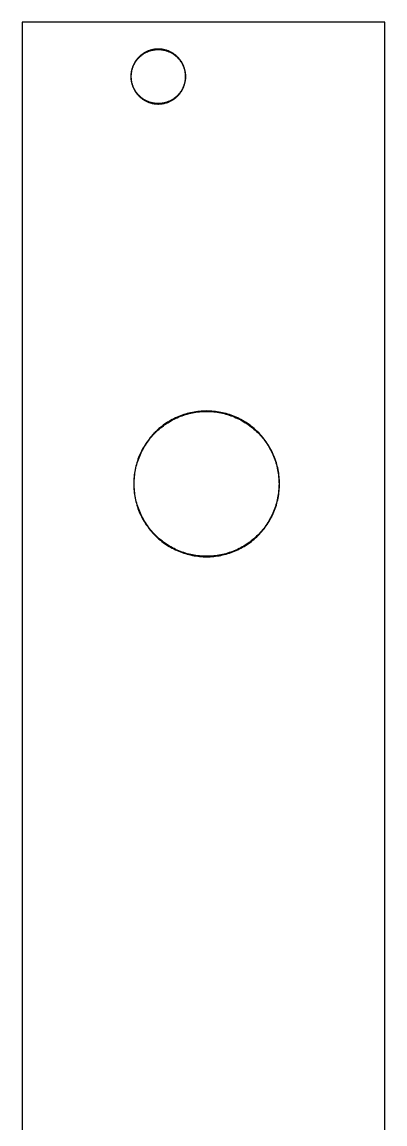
# Model space of a CAD drawing. Extents: x 1 to 21, y 9 to 138.
# Drawn here: x 1.4 to 21.4, y 77.1 to 137.8 of the extents above; entities that cross this region are included whole.
import ezdxf

# ---------------------------------------------------------------- set-up
doc = ezdxf.new("R2010")
doc.units = 0

msp = doc.modelspace()

# ---------------------------------------------------------------- linework, layer by layer
at = {"color": 34, "true_color": 0x008000}
for points in [[(1.397, 9.25398, 0), (21.37689, 9.25398, 0), (21.37689, 137.75411, 0), (1.397, 137.75411, 0), (1.397, 9.25398, 0)], [(8.87754, 136.26693, 0), (8.83869, 136.26592, 0), (8.79982, 136.26388, 0), (8.76096, 136.26083, 0), (8.72235, 136.25676, 0), (8.68349, 136.25169, 0), (8.67957, 136.25107, 0), (8.64516, 136.2456, 0), (8.64514, 136.2456, 0), (8.6412, 136.24497, 0), (8.60286, 136.23786, 0), (8.56476, 136.22998, 0), (8.52691, 136.22084, 0), (8.48931, 136.21094, 0), (8.45198, 136.20002, 0), (8.41489, 136.18808, 0), (8.37806, 136.17512, 0), (8.34174, 136.16115, 0), (8.30568, 136.14642, 0), (8.27012, 136.13067, 0), (8.23481, 136.11416, 0), (8.20002, 136.09664, 0), (8.19647, 136.09483, 0), (8.16219, 136.07629, 0), (8.12839, 136.05699, 0), (8.09512, 136.03666, 0), (8.06236, 136.01584, 0), (8.03011, 135.99374, 0), (7.99836, 135.97114, 0), (7.96737, 135.94751, 0), (7.93714, 135.92312, 0), (7.90717, 135.89797, 0), (7.87821, 135.87233, 0), (7.84977, 135.84566, 0), (7.82208, 135.81823, 0), (7.81927, 135.81541, 0), (7.79235, 135.78722, 0), (7.76593, 135.75852, 0), (7.74053, 135.72906, 0), (7.71564, 135.69909, 0), (7.69176, 135.66835, 0), (7.66865, 135.63711, 0), (7.6463, 135.60511, 0), (7.62496, 135.57259, 0), (7.60413, 135.53957, 0), (7.58457, 135.50604, 0), (7.56552, 135.47201, 0), (7.54749, 135.43746, 0), (7.54569, 135.43393, 0), (7.52867, 135.39886, 0), (7.51241, 135.36331, 0), (7.49717, 135.32749, 0), (7.48295, 135.29143, 0), (7.46949, 135.25486, 0), (7.45704, 135.21777, 0), (7.44561, 135.18069, 0), (7.4352, 135.1431, 0), (7.4258, 135.1055, 0), (7.41716, 135.0674, 0), (7.40954, 135.02905, 0), (7.40319, 134.9907, 0), (7.40257, 134.98677, 0), (7.39698, 134.94842, 0), (7.39241, 134.90956, 0), (7.38885, 134.87095, 0), (7.38632, 134.83209, 0), (7.38479, 134.79297, 0), (7.38428, 134.75411, 0), (7.38479, 134.71525, 0), (7.38632, 134.67613, 0), (7.38885, 134.63727, 0), (7.39241, 134.59866, 0), (7.39698, 134.5598, 0), (7.40257, 134.52144, 0), (7.40319, 134.51751, 0), (7.40954, 134.47916, 0), (7.41716, 134.44081, 0), (7.4258, 134.40271, 0), (7.4352, 134.36511, 0), (7.44561, 134.32753, 0), (7.45704, 134.29043, 0), (7.46949, 134.25335, 0), (7.48295, 134.21678, 0), (7.49717, 134.18071, 0), (7.51241, 134.1449, 0), (7.52867, 134.10934, 0), (7.54569, 134.07428, 0), (7.54749, 134.07075, 0), (7.56552, 134.0362, 0), (7.58457, 134.00217, 0), (7.60413, 133.96864, 0), (7.62496, 133.93562, 0), (7.6463, 133.90311, 0), (7.66865, 133.8711, 0), (7.69176, 133.83985, 0), (7.71564, 133.80913, 0), (7.74053, 133.77915, 0), (7.76593, 133.74968, 0), (7.79235, 133.72099, 0), (7.81927, 133.6928, 0), (7.82208, 133.68999, 0), (7.84977, 133.66255, 0), (7.87821, 133.63587, 0), (7.90717, 133.61023, 0), (7.93714, 133.58508, 0), (7.96737, 133.5607, 0), (7.99836, 133.53708, 0), (8.03011, 133.51446, 0), (8.06236, 133.49237, 0), (8.09512, 133.47155, 0), (8.12839, 133.45123, 0), (8.16219, 133.43192, 0), (8.19647, 133.41337, 0), (8.20002, 133.41157, 0), (8.23481, 133.39405, 0), (8.27012, 133.37754, 0), (8.30568, 133.36179, 0), (8.34174, 133.34706, 0), (8.37806, 133.33309, 0), (8.41489, 133.32014, 0), (8.45198, 133.3082, 0), (8.48931, 133.29728, 0), (8.52691, 133.28737, 0), (8.56476, 133.27823, 0), (8.60286, 133.27035, 0), (8.6412, 133.26324, 0), (8.67957, 133.25714, 0), (8.68349, 133.25652, 0), (8.72235, 133.25144, 0), (8.76096, 133.24738, 0), (8.79982, 133.24433, 0), (8.83869, 133.2423, 0), (8.87754, 133.24127, 0), (8.91666, 133.24127, 0), (8.95553, 133.2423, 0), (8.99438, 133.24433, 0), (9.03325, 133.24738, 0), (9.07185, 133.25144, 0), (9.11072, 133.25652, 0), (9.11464, 133.25714, 0), (9.153, 133.26324, 0), (9.19135, 133.27035, 0), (9.22945, 133.27823, 0), (9.2673, 133.28737, 0), (9.30489, 133.29728, 0), (9.34223, 133.3082, 0), (9.37931, 133.32014, 0), (9.41614, 133.33309, 0), (9.45247, 133.34706, 0), (9.48853, 133.36179, 0), (9.52408, 133.37754, 0), (9.5594, 133.39405, 0), (9.5942, 133.41157, 0), (9.59774, 133.41337, 0), (9.63203, 133.43192, 0), (9.66581, 133.45123, 0), (9.69908, 133.47155, 0), (9.73185, 133.49237, 0), (9.76411, 133.51446, 0), (9.79585, 133.53708, 0), (9.82685, 133.5607, 0), (9.85707, 133.58508, 0), (9.88704, 133.61023, 0), (9.916, 133.63587, 0), (9.94445, 133.66255, 0), (9.97213, 133.68999, 0), (9.97494, 133.6928, 0), (10.00187, 133.72099, 0), (10.02828, 133.74968, 0), (10.05368, 133.77915, 0), (10.07858, 133.80913, 0), (10.10244, 133.83985, 0), (10.12557, 133.8711, 0), (10.14791, 133.90311, 0), (10.16925, 133.93562, 0), (10.19008, 133.96864, 0), (10.20964, 134.00217, 0), (10.22869, 134.0362, 0), (10.24672, 134.07075, 0), (10.24853, 134.07428, 0), (10.26554, 134.10934, 0), (10.2818, 134.1449, 0), (10.29704, 134.18071, 0), (10.31127, 134.21678, 0), (10.32473, 134.25335, 0), (10.33717, 134.29043, 0), (10.34859, 134.32753, 0), (10.35901, 134.36511, 0), (10.36842, 134.40271, 0), (10.37705, 134.44081, 0), (10.38467, 134.47916, 0), (10.39101, 134.51751, 0), (10.39164, 134.52144, 0), (10.39723, 134.5598, 0), (10.4018, 134.59866, 0), (10.40536, 134.63727, 0), (10.4079, 134.67613, 0), (10.40942, 134.71525, 0), (10.40992, 134.75411, 0), (10.40942, 134.79297, 0), (10.4079, 134.83209, 0), (10.40536, 134.87095, 0), (10.4018, 134.90956, 0), (10.39723, 134.94842, 0), (10.39164, 134.98677, 0), (10.39101, 134.9907, 0), (10.38467, 135.02905, 0), (10.37705, 135.0674, 0), (10.36842, 135.1055, 0), (10.35901, 135.1431, 0), (10.34859, 135.18069, 0), (10.33717, 135.21777, 0), (10.32473, 135.25486, 0), (10.31127, 135.29143, 0), (10.29704, 135.32749, 0), (10.2818, 135.36331, 0), (10.26554, 135.39886, 0), (10.24853, 135.43393, 0), (10.24672, 135.43746, 0), (10.22869, 135.47201, 0), (10.20964, 135.50604, 0), (10.19008, 135.53957, 0), (10.16925, 135.57259, 0), (10.14791, 135.60511, 0), (10.12557, 135.63711, 0), (10.10244, 135.66835, 0), (10.07858, 135.69909, 0), (10.05368, 135.72906, 0), (10.02828, 135.75852, 0), (10.00187, 135.78722, 0), (9.97494, 135.81541, 0), (9.97213, 135.81823, 0), (9.94445, 135.84566, 0), (9.916, 135.87233, 0), (9.88704, 135.89797, 0), (9.85707, 135.92312, 0), (9.82685, 135.94751, 0), (9.79585, 135.97114, 0), (9.76411, 135.99374, 0), (9.73185, 136.01584, 0), (9.69908, 136.03666, 0), (9.66581, 136.05699, 0), (9.63203, 136.07629, 0), (9.59774, 136.09483, 0), (9.5942, 136.09664, 0), (9.5594, 136.11416, 0), (9.52408, 136.13067, 0), (9.48853, 136.14642, 0), (9.45247, 136.16115, 0), (9.41614, 136.17512, 0), (9.37931, 136.18808, 0), (9.34223, 136.20002, 0), (9.30489, 136.21094, 0), (9.2673, 136.22084, 0), (9.22945, 136.22998, 0), (9.19135, 136.23786, 0), (9.153, 136.24497, 0), (9.14908, 136.2456, 0), (9.14906, 136.2456, 0), (9.11464, 136.25107, 0), (9.11072, 136.25169, 0), (9.07185, 136.25676, 0), (9.03325, 136.26083, 0), (8.99438, 136.26388, 0), (8.95553, 136.26592, 0), (8.91666, 136.26693, 0), (8.87754, 136.26693, 0)], [(8.99438, 133.26973, 0), (8.95553, 133.2677, 0), (8.91666, 133.26668, 0), (8.87754, 133.26668, 0), (8.83869, 133.2677, 0), (8.79982, 133.26973, 0), (8.76096, 133.27278, 0), (8.72235, 133.27684, 0), (8.68349, 133.28192, 0), (8.68348, 133.28192, 0), (8.64906, 133.2874, 0), (8.6107, 133.29451, 0), (8.5726, 133.30238, 0), (8.53476, 133.31153, 0), (8.49717, 133.32143, 0), (8.45983, 133.33236, 0), (8.42275, 133.34429, 0), (8.38592, 133.35725, 0), (8.3496, 133.37122, 0), (8.31353, 133.38595, 0), (8.27797, 133.4017, 0), (8.24266, 133.4182, 0), (8.21097, 133.43417, 0), (8.17712, 133.45247, 0), (8.14333, 133.47178, 0), (8.11006, 133.4921, 0), (8.07729, 133.51292, 0), (8.04504, 133.53502, 0), (8.01329, 133.55762, 0), (7.9823, 133.58125, 0), (7.95207, 133.60563, 0), (7.9221, 133.63077, 0), (7.89314, 133.65643, 0), (7.8647, 133.6831, 0), (7.83937, 133.7082, 0), (7.8129, 133.73592, 0), (7.78648, 133.76462, 0), (7.76108, 133.79409, 0), (7.73619, 133.82406, 0), (7.71231, 133.85479, 0), (7.6892, 133.88603, 0), (7.66685, 133.91803, 0), (7.64551, 133.95055, 0), (7.62468, 133.98356, 0), (7.60512, 134.0171, 0), (7.58607, 134.05113, 0), (7.56921, 134.08344, 0), (7.55283, 134.11719, 0), (7.53657, 134.15275, 0), (7.52133, 134.18856, 0), (7.50711, 134.22462, 0), (7.49364, 134.26121, 0), (7.4812, 134.29829, 0), (7.46977, 134.33537, 0), (7.45935, 134.37297, 0), (7.44996, 134.41056, 0), (7.44132, 134.44865, 0), (7.4337, 134.48701, 0), (7.42775, 134.52298, 0), (7.42238, 134.5598, 0), (7.41781, 134.59866, 0), (7.41425, 134.63727, 0), (7.41171, 134.67613, 0), (7.41019, 134.71525, 0), (7.40968, 134.75411, 0), (7.41019, 134.79297, 0), (7.41171, 134.83209, 0), (7.41425, 134.87095, 0), (7.41781, 134.90956, 0), (7.42238, 134.94842, 0), (7.42776, 134.9853, 0), (7.4337, 135.0212, 0), (7.44132, 135.05955, 0), (7.44996, 135.09764, 0), (7.45935, 135.13525, 0), (7.46977, 135.17284, 0), (7.4812, 135.20992, 0), (7.49364, 135.247, 0), (7.50711, 135.28358, 0), (7.52133, 135.31965, 0), (7.53657, 135.35546, 0), (7.55283, 135.39102, 0), (7.5692, 135.42477, 0), (7.58607, 135.45707, 0), (7.60512, 135.49112, 0), (7.62468, 135.52464, 0), (7.64551, 135.55766, 0), (7.66685, 135.59018, 0), (7.6892, 135.62217, 0), (7.71231, 135.65342, 0), (7.73619, 135.68416, 0), (7.76108, 135.71413, 0), (7.78648, 135.74359, 0), (7.8129, 135.77229, 0), (7.83936, 135.8, 0), (7.8647, 135.82511, 0), (7.89314, 135.85178, 0), (7.9221, 135.87743, 0), (7.95207, 135.90258, 0), (7.9823, 135.92696, 0), (8.01329, 135.95059, 0), (8.04504, 135.97318, 0), (8.07729, 135.99529, 0), (8.11006, 136.01612, 0), (8.14333, 136.03644, 0), (8.17712, 136.05573, 0), (8.21124, 136.07418, 0), (8.24266, 136.09001, 0), (8.27797, 136.10651, 0), (8.31353, 136.12226, 0), (8.3496, 136.137, 0), (8.38592, 136.15097, 0), (8.42275, 136.16391, 0), (8.45983, 136.17586, 0), (8.49717, 136.18678, 0), (8.53476, 136.19668, 0), (8.5726, 136.20583, 0), (8.6107, 136.21369, 0), (8.64906, 136.22082, 0), (8.68363, 136.22631, 0), (8.72235, 136.23137, 0), (8.76096, 136.23543, 0), (8.79982, 136.23848, 0), (8.83869, 136.24052, 0), (8.87754, 136.24153, 0), (8.91666, 136.24153, 0), (8.95553, 136.24052, 0), (8.99438, 136.23848, 0), (9.03325, 136.23543, 0), (9.07185, 136.23137, 0), (9.11063, 136.2263, 0), (9.14514, 136.22082, 0), (9.1835, 136.21369, 0), (9.2216, 136.20583, 0), (9.25944, 136.19668, 0), (9.29704, 136.18678, 0), (9.33438, 136.17586, 0), (9.37146, 136.16391, 0), (9.40828, 136.15097, 0), (9.44462, 136.137, 0), (9.48068, 136.12226, 0), (9.51624, 136.10651, 0), (9.55155, 136.09001, 0), (9.58299, 136.07417, 0), (9.6171, 136.05573, 0), (9.65088, 136.03644, 0), (9.68415, 136.01612, 0), (9.71692, 135.99529, 0), (9.74918, 135.97318, 0), (9.78093, 135.95059, 0), (9.81192, 135.92696, 0), (9.84214, 135.90258, 0), (9.8721, 135.87743, 0), (9.90107, 135.85178, 0), (9.92952, 135.82511, 0), (9.95484, 135.80002, 0), (9.98132, 135.77229, 0), (10.00773, 135.74359, 0), (10.03313, 135.71413, 0), (10.05803, 135.68416, 0), (10.08189, 135.65342, 0), (10.10502, 135.62217, 0), (10.12737, 135.59018, 0), (10.1487, 135.55766, 0), (10.16953, 135.52464, 0), (10.18909, 135.49112, 0), (10.20814, 135.45707, 0), (10.22501, 135.42476, 0), (10.24139, 135.39102, 0), (10.25764, 135.35546, 0), (10.27288, 135.31965, 0), (10.28711, 135.28358, 0), (10.30057, 135.247, 0), (10.31302, 135.20992, 0), (10.32445, 135.17284, 0), (10.33486, 135.13525, 0), (10.34426, 135.09764, 0), (10.35289, 135.05955, 0), (10.36051, 135.0212, 0), (10.36645, 134.98532, 0), (10.37182, 134.94842, 0), (10.3764, 134.90956, 0), (10.37996, 134.87095, 0), (10.3825, 134.83209, 0), (10.38402, 134.79297, 0), (10.38453, 134.75411, 0), (10.38402, 134.71525, 0), (10.3825, 134.67613, 0), (10.37996, 134.63727, 0), (10.3764, 134.59866, 0), (10.37182, 134.5598, 0), (10.36646, 134.52296, 0), (10.36051, 134.48701, 0), (10.35289, 134.44865, 0), (10.34426, 134.41056, 0), (10.33486, 134.37297, 0), (10.32445, 134.33537, 0), (10.31302, 134.29829, 0), (10.30057, 134.26121, 0), (10.28711, 134.22462, 0), (10.27288, 134.18856, 0), (10.25764, 134.15275, 0), (10.24139, 134.11719, 0), (10.225, 134.08345, 0), (10.20814, 134.05113, 0), (10.18909, 134.0171, 0), (10.16953, 133.98356, 0), (10.1487, 133.95055, 0), (10.12737, 133.91803, 0), (10.10502, 133.88603, 0), (10.08189, 133.85479, 0), (10.05803, 133.82406, 0), (10.03313, 133.79409, 0), (10.00773, 133.76462, 0), (9.98132, 133.73592, 0), (9.95483, 133.70819, 0), (9.92952, 133.6831, 0), (9.90107, 133.65643, 0), (9.8721, 133.63077, 0), (9.84214, 133.60563, 0), (9.81192, 133.58125, 0), (9.78093, 133.55762, 0), (9.74918, 133.53502, 0), (9.71692, 133.51292, 0), (9.68415, 133.4921, 0), (9.65088, 133.47178, 0), (9.6171, 133.45247, 0), (9.58326, 133.43418, 0), (9.55155, 133.4182, 0), (9.51624, 133.4017, 0), (9.48068, 133.38595, 0), (9.44462, 133.37122, 0), (9.40828, 133.35725, 0), (9.37146, 133.34429, 0), (9.33438, 133.33236, 0), (9.29704, 133.32143, 0), (9.25944, 133.31153, 0), (9.2216, 133.30238, 0), (9.1835, 133.29451, 0), (9.14514, 133.2874, 0), (9.11074, 133.28192, 0), (9.11072, 133.28192, 0), (9.07185, 133.27684, 0), (9.03325, 133.27278, 0), (8.99438, 133.26973, 0)], [(11.45895, 116.34038, 0), (11.36065, 116.33682, 0), (11.26286, 116.33072, 0), (11.16482, 116.32234, 0), (11.06728, 116.31168, 0), (10.97, 116.29847, 0), (10.96608, 116.29785, 0), (10.8693, 116.2821, 0), (10.77278, 116.26406, 0), (10.67677, 116.24374, 0), (10.58127, 116.22114, 0), (10.48627, 116.19625, 0), (10.39204, 116.16881, 0), (10.29831, 116.1391, 0), (10.2056, 116.10709, 0), (10.1134, 116.07306, 0), (10.02247, 116.03648, 0), (9.93204, 115.99787, 0), (9.84289, 115.95698, 0), (9.75475, 115.9138, 0), (9.75121, 115.91199, 0), (9.66383, 115.86678, 0), (9.57798, 115.81954, 0), (9.49315, 115.77026, 0), (9.40958, 115.7187, 0), (9.32728, 115.66511, 0), (9.24626, 115.60948, 0), (9.16676, 115.55208, 0), (9.08852, 115.49264, 0), (9.01207, 115.43117, 0), (8.93689, 115.36818, 0), (8.86323, 115.3029, 0), (8.79134, 115.2361, 0), (8.72099, 115.16777, 0), (8.71818, 115.16496, 0), (8.64985, 115.09461, 0), (8.58305, 115.02272, 0), (8.51777, 114.94906, 0), (8.45478, 114.87388, 0), (8.39331, 114.79743, 0), (8.33386, 114.71919, 0), (8.27647, 114.63969, 0), (8.22084, 114.55867, 0), (8.16724, 114.47637, 0), (8.11569, 114.3928, 0), (8.0664, 114.30797, 0), (8.01917, 114.22212, 0), (7.97396, 114.13474, 0), (7.97215, 114.1312, 0), (7.92897, 114.04306, 0), (7.88808, 113.95391, 0), (7.84947, 113.86348, 0), (7.81289, 113.77255, 0), (7.77886, 113.68035, 0), (7.74685, 113.58764, 0), (7.71714, 113.49391, 0), (7.6897, 113.39968, 0), (7.66481, 113.30468, 0), (7.64221, 113.20918, 0), (7.62189, 113.11317, 0), (7.60385, 113.01665, 0), (7.5881, 112.91987, 0), (7.58748, 112.91595, 0), (7.57428, 112.81867, 0), (7.56361, 112.72113, 0), (7.55523, 112.62309, 0), (7.54913, 112.5253, 0), (7.54557, 112.427, 0), (7.5443, 112.32895, 0), (7.54557, 112.23091, 0), (7.54913, 112.13261, 0), (7.55523, 112.03482, 0), (7.56361, 111.93678, 0), (7.57428, 111.83924, 0), (7.58748, 111.74196, 0), (7.5881, 111.73804, 0), (7.60385, 111.64126, 0), (7.62189, 111.54474, 0), (7.64221, 111.44873, 0), (7.66481, 111.35323, 0), (7.6897, 111.25823, 0), (7.71714, 111.164, 0), (7.74685, 111.07027, 0), (7.77886, 110.97756, 0), (7.81289, 110.88536, 0), (7.84947, 110.79443, 0), (7.88808, 110.704, 0), (7.92897, 110.61485, 0), (7.97215, 110.52671, 0), (7.97396, 110.52317, 0), (8.01917, 110.43579, 0), (8.0664, 110.34994, 0), (8.11569, 110.26511, 0), (8.16724, 110.18154, 0), (8.22084, 110.09924, 0), (8.27647, 110.01822, 0), (8.33386, 109.93872, 0), (8.39331, 109.86048, 0), (8.45478, 109.78403, 0), (8.51777, 109.70885, 0), (8.58305, 109.63519, 0), (8.64985, 109.5633, 0), (8.71818, 109.49295, 0), (8.72099, 109.49014, 0), (8.79134, 109.42181, 0), (8.86323, 109.35501, 0), (8.93689, 109.28973, 0), (9.01207, 109.22674, 0), (9.08852, 109.16527, 0), (9.16676, 109.10583, 0), (9.24626, 109.04843, 0), (9.32728, 108.9928, 0), (9.40958, 108.93921, 0), (9.49315, 108.88765, 0), (9.57798, 108.83837, 0), (9.66383, 108.79113, 0), (9.75121, 108.74592, 0), (9.75475, 108.74411, 0), (9.84289, 108.70093, 0), (9.93204, 108.66004, 0), (10.02247, 108.62143, 0), (10.1134, 108.58485, 0), (10.2056, 108.55082, 0), (10.29831, 108.51881, 0), (10.39204, 108.4891, 0), (10.48627, 108.46166, 0), (10.58127, 108.43677, 0), (10.67677, 108.41417, 0), (10.77278, 108.39385, 0), (10.8693, 108.37581, 0), (10.96608, 108.36006, 0), (10.97, 108.35944, 0), (11.06728, 108.34624, 0), (11.16482, 108.33557, 0), (11.26286, 108.32718, 0), (11.36065, 108.32109, 0), (11.45895, 108.31753, 0), (11.557, 108.31626, 0), (11.65504, 108.31753, 0), (11.75334, 108.32109, 0), (11.85113, 108.32718, 0), (11.94917, 108.33557, 0), (12.04671, 108.34624, 0), (12.14399, 108.35944, 0), (12.14791, 108.36006, 0), (12.24469, 108.37581, 0), (12.34121, 108.39385, 0), (12.43722, 108.41417, 0), (12.53272, 108.43677, 0), (12.62772, 108.46166, 0), (12.72195, 108.4891, 0), (12.81568, 108.51881, 0), (12.90839, 108.55082, 0), (13.00059, 108.58485, 0), (13.09152, 108.62143, 0), (13.18195, 108.66004, 0), (13.2711, 108.70093, 0), (13.35924, 108.74411, 0), (13.36278, 108.74592, 0), (13.45016, 108.79113, 0), (13.53601, 108.83837, 0), (13.62084, 108.88765, 0), (13.70441, 108.93921, 0), (13.78671, 108.9928, 0), (13.86773, 109.04843, 0), (13.94723, 109.10583, 0), (14.02547, 109.16527, 0), (14.10192, 109.22674, 0), (14.1771, 109.28973, 0), (14.25076, 109.35501, 0), (14.32265, 109.42181, 0), (14.393, 109.49014, 0), (14.39581, 109.49295, 0), (14.46414, 109.5633, 0), (14.53094, 109.63519, 0), (14.59622, 109.70885, 0), (14.65921, 109.78403, 0), (14.72068, 109.86048, 0), (14.78012, 109.93872, 0), (14.83752, 110.01822, 0), (14.89315, 110.09924, 0), (14.94674, 110.18154, 0), (14.9983, 110.26511, 0), (15.04758, 110.34994, 0), (15.09482, 110.43579, 0), (15.14003, 110.52317, 0), (15.14184, 110.52671, 0), (15.18502, 110.61485, 0), (15.22591, 110.704, 0), (15.26452, 110.79443, 0), (15.3011, 110.88536, 0), (15.33513, 110.97756, 0), (15.36714, 111.07027, 0), (15.39685, 111.164, 0), (15.42429, 111.25823, 0), (15.44918, 111.35323, 0), (15.47178, 111.44873, 0), (15.4921, 111.54474, 0), (15.51014, 111.64126, 0), (15.52589, 111.73804, 0), (15.52651, 111.74196, 0), (15.53972, 111.83924, 0), (15.55038, 111.93678, 0), (15.55877, 112.03482, 0), (15.56486, 112.13261, 0), (15.56842, 112.23091, 0), (15.56969, 112.32895, 0), (15.56842, 112.427, 0), (15.56486, 112.5253, 0), (15.55877, 112.62309, 0), (15.55038, 112.72113, 0), (15.53972, 112.81867, 0), (15.52651, 112.91595, 0), (15.52589, 112.91987, 0), (15.51014, 113.01665, 0), (15.4921, 113.11317, 0), (15.47178, 113.20918, 0), (15.44918, 113.30468, 0), (15.42429, 113.39968, 0), (15.39685, 113.49391, 0), (15.36714, 113.58764, 0), (15.33513, 113.68035, 0), (15.3011, 113.77255, 0), (15.26452, 113.86348, 0), (15.22591, 113.95391, 0), (15.18502, 114.04306, 0), (15.14184, 114.1312, 0), (15.14003, 114.13474, 0), (15.09482, 114.22212, 0), (15.04758, 114.30797, 0), (14.9983, 114.3928, 0), (14.94674, 114.47637, 0), (14.89315, 114.55867, 0), (14.83752, 114.63969, 0), (14.78012, 114.71919, 0), (14.72068, 114.79743, 0), (14.65921, 114.87388, 0), (14.59622, 114.94906, 0), (14.53094, 115.02272, 0), (14.46414, 115.09461, 0), (14.39581, 115.16496, 0), (14.393, 115.16777, 0), (14.32265, 115.2361, 0), (14.25076, 115.3029, 0), (14.1771, 115.36818, 0), (14.10192, 115.43117, 0), (14.02547, 115.49264, 0), (13.94723, 115.55208, 0), (13.86773, 115.60948, 0), (13.78671, 115.66511, 0), (13.70441, 115.7187, 0), (13.62084, 115.77026, 0), (13.53601, 115.81954, 0), (13.45016, 115.86678, 0), (13.36278, 115.91199, 0), (13.35924, 115.9138, 0), (13.2711, 115.95698, 0), (13.18195, 115.99787, 0), (13.09152, 116.03648, 0), (13.00059, 116.07306, 0), (12.90839, 116.10709, 0), (12.81568, 116.1391, 0), (12.72195, 116.16881, 0), (12.62772, 116.19625, 0), (12.53272, 116.22114, 0), (12.43722, 116.24374, 0), (12.34121, 116.26406, 0), (12.24469, 116.2821, 0), (12.14791, 116.29785, 0), (12.14399, 116.29847, 0), (12.04671, 116.31168, 0), (11.94917, 116.32234, 0), (11.85113, 116.33072, 0), (11.75334, 116.33682, 0), (11.65504, 116.34038, 0), (11.557, 116.34165, 0), (11.45895, 116.34038, 0)], [(11.75334, 108.34649, 0), (11.65504, 108.34293, 0), (11.557, 108.34166, 0), (11.45895, 108.34293, 0), (11.36065, 108.34649, 0), (11.26286, 108.35258, 0), (11.16482, 108.36097, 0), (11.06728, 108.37163, 0), (10.97073, 108.38474, 0), (10.87715, 108.39997, 0), (10.78063, 108.418, 0), (10.68462, 108.43832, 0), (10.58912, 108.46093, 0), (10.49412, 108.48582, 0), (10.39988, 108.51325, 0), (10.30616, 108.54297, 0), (10.21345, 108.57498, 0), (10.12125, 108.60901, 0), (10.03032, 108.64559, 0), (9.93989, 108.6842, 0), (9.85074, 108.72509, 0), (9.76375, 108.76771, 0), (9.67876, 108.81168, 0), (9.59291, 108.85892, 0), (9.50808, 108.9082, 0), (9.42451, 108.95976, 0), (9.34221, 109.01335, 0), (9.26118, 109.06898, 0), (9.18169, 109.12638, 0), (9.10345, 109.18582, 0), (9.02699, 109.24729, 0), (8.95182, 109.31028, 0), (8.87815, 109.37556, 0), (8.80627, 109.44236, 0), (8.73735, 109.50931, 0), (8.6704, 109.57823, 0), (8.6036, 109.65012, 0), (8.53832, 109.72378, 0), (8.47533, 109.79896, 0), (8.41386, 109.87541, 0), (8.35441, 109.95365, 0), (8.29702, 110.03315, 0), (8.24139, 110.11417, 0), (8.18779, 110.19647, 0), (8.13624, 110.28004, 0), (8.08696, 110.36487, 0), (8.03972, 110.45072, 0), (7.99575, 110.53571, 0), (7.95313, 110.6227, 0), (7.91224, 110.71185, 0), (7.87363, 110.80228, 0), (7.83705, 110.89321, 0), (7.80302, 110.98541, 0), (7.77101, 111.07812, 0), (7.74129, 111.17185, 0), (7.71386, 111.26608, 0), (7.68897, 111.36108, 0), (7.66636, 111.45658, 0), (7.64604, 111.55259, 0), (7.62801, 111.64911, 0), (7.61278, 111.74268, 0), (7.59968, 111.83924, 0), (7.58901, 111.93678, 0), (7.58062, 112.03482, 0), (7.57453, 112.13261, 0), (7.57097, 112.23091, 0), (7.5697, 112.32895, 0), (7.57097, 112.427, 0), (7.57453, 112.5253, 0), (7.58062, 112.62309, 0), (7.58901, 112.72113, 0), (7.59968, 112.81867, 0), (7.61278, 112.91523, 0), (7.62801, 113.0088, 0), (7.64604, 113.10532, 0), (7.66636, 113.20133, 0), (7.68897, 113.29683, 0), (7.71386, 113.39183, 0), (7.74129, 113.48606, 0), (7.77101, 113.57979, 0), (7.80302, 113.6725, 0), (7.83705, 113.7647, 0), (7.87363, 113.85563, 0), (7.91224, 113.94606, 0), (7.95313, 114.03521, 0), (7.99575, 114.1222, 0), (8.03972, 114.20719, 0), (8.08696, 114.29304, 0), (8.13624, 114.37787, 0), (8.18779, 114.46144, 0), (8.24139, 114.54374, 0), (8.29702, 114.62476, 0), (8.35441, 114.70426, 0), (8.41386, 114.7825, 0), (8.47533, 114.85895, 0), (8.53832, 114.93413, 0), (8.6036, 115.00779, 0), (8.6704, 115.07968, 0), (8.73735, 115.1486, 0), (8.80627, 115.21555, 0), (8.87815, 115.28235, 0), (8.95182, 115.34763, 0), (9.02699, 115.41062, 0), (9.10345, 115.47209, 0), (9.18169, 115.53153, 0), (9.26118, 115.58893, 0), (9.34221, 115.64456, 0), (9.42451, 115.69815, 0), (9.50808, 115.74971, 0), (9.59291, 115.79899, 0), (9.67876, 115.84623, 0), (9.76375, 115.8902, 0), (9.85074, 115.93282, 0), (9.93989, 115.97371, 0), (10.03032, 116.01232, 0), (10.12125, 116.0489, 0), (10.21345, 116.08293, 0), (10.30616, 116.11494, 0), (10.39988, 116.14466, 0), (10.49412, 116.17209, 0), (10.58912, 116.19698, 0), (10.68462, 116.21959, 0), (10.78063, 116.23991, 0), (10.87715, 116.25794, 0), (10.97073, 116.27317, 0), (11.06728, 116.28628, 0), (11.16482, 116.29694, 0), (11.26286, 116.30532, 0), (11.36065, 116.31142, 0), (11.45895, 116.31498, 0), (11.557, 116.31625, 0), (11.65504, 116.31498, 0), (11.75334, 116.31142, 0), (11.85113, 116.30532, 0), (11.94917, 116.29694, 0), (12.04671, 116.28628, 0), (12.14326, 116.27317, 0), (12.23684, 116.25794, 0), (12.33336, 116.23991, 0), (12.42937, 116.21959, 0), (12.52487, 116.19698, 0), (12.61987, 116.17209, 0), (12.7141, 116.14466, 0), (12.80783, 116.11494, 0), (12.90054, 116.08293, 0), (12.99274, 116.0489, 0), (13.08367, 116.01232, 0), (13.1741, 115.97371, 0), (13.26325, 115.93282, 0), (13.35024, 115.8902, 0), (13.43523, 115.84623, 0), (13.52108, 115.79899, 0), (13.60591, 115.74971, 0), (13.68948, 115.69815, 0), (13.77178, 115.64456, 0), (13.8528, 115.58893, 0), (13.9323, 115.53153, 0), (14.01054, 115.47209, 0), (14.08699, 115.41062, 0), (14.16217, 115.34763, 0), (14.23583, 115.28235, 0), (14.30772, 115.21555, 0), (14.37664, 115.1486, 0), (14.44359, 115.07968, 0), (14.51039, 115.00779, 0), (14.57567, 114.93413, 0), (14.63866, 114.85895, 0), (14.70013, 114.7825, 0), (14.75957, 114.70426, 0), (14.81697, 114.62476, 0), (14.8726, 114.54374, 0), (14.92619, 114.46144, 0), (14.97775, 114.37787, 0), (15.02703, 114.29304, 0), (15.07427, 114.20719, 0), (15.11824, 114.1222, 0), (15.16086, 114.03521, 0), (15.20175, 113.94606, 0), (15.24036, 113.85563, 0), (15.27694, 113.7647, 0), (15.31097, 113.6725, 0), (15.34298, 113.57979, 0), (15.3727, 113.48606, 0), (15.40013, 113.39183, 0), (15.42502, 113.29683, 0), (15.44763, 113.20133, 0), (15.46795, 113.10532, 0), (15.48598, 113.0088, 0), (15.50121, 112.91523, 0), (15.51431, 112.81867, 0), (15.52498, 112.72113, 0), (15.53336, 112.62309, 0), (15.53946, 112.5253, 0), (15.54302, 112.427, 0), (15.54429, 112.32895, 0), (15.54302, 112.23091, 0), (15.53946, 112.13261, 0), (15.53336, 112.03482, 0), (15.52498, 111.93678, 0), (15.51431, 111.83924, 0), (15.50121, 111.74268, 0), (15.48598, 111.64911, 0), (15.46795, 111.55259, 0), (15.44763, 111.45658, 0), (15.42502, 111.36108, 0), (15.40013, 111.26608, 0), (15.3727, 111.17185, 0), (15.34298, 111.07812, 0), (15.31097, 110.98541, 0), (15.27694, 110.89321, 0), (15.24036, 110.80228, 0), (15.20175, 110.71185, 0), (15.16086, 110.6227, 0), (15.11824, 110.53571, 0), (15.07427, 110.45072, 0), (15.02703, 110.36487, 0), (14.97775, 110.28004, 0), (14.92619, 110.19647, 0), (14.8726, 110.11417, 0), (14.81697, 110.03315, 0), (14.75957, 109.95365, 0), (14.70013, 109.87541, 0), (14.63866, 109.79896, 0), (14.57567, 109.72378, 0), (14.51039, 109.65012, 0), (14.44359, 109.57823, 0), (14.37664, 109.50931, 0), (14.30772, 109.44236, 0), (14.23583, 109.37556, 0), (14.16217, 109.31028, 0), (14.08699, 109.24729, 0), (14.01054, 109.18582, 0), (13.9323, 109.12638, 0), (13.8528, 109.06898, 0), (13.77178, 109.01335, 0), (13.68948, 108.95976, 0), (13.60591, 108.9082, 0), (13.52108, 108.85892, 0), (13.43523, 108.81168, 0), (13.35024, 108.76771, 0), (13.26325, 108.72509, 0), (13.1741, 108.6842, 0), (13.08367, 108.64559, 0), (12.99274, 108.60901, 0), (12.90054, 108.57498, 0), (12.80783, 108.54297, 0), (12.7141, 108.51325, 0), (12.61987, 108.48582, 0), (12.52487, 108.46093, 0), (12.42937, 108.43832, 0), (12.33336, 108.418, 0), (12.23684, 108.39997, 0), (12.14326, 108.38474, 0), (12.04671, 108.37163, 0), (11.94917, 108.36097, 0), (11.85113, 108.35258, 0), (11.75334, 108.34649, 0)]]:
    msp.add_polyline3d(points, close=True, dxfattribs=at)
at = {"color": 5, "true_color": 0x0000ff}
msp.add_polyline3d([(21.37689, 9.25398, 0), (21.37689, 137.7541, 0), (1.397, 137.7541, 0), (1.397, 9.25398, 0), (21.37689, 9.25398, 0)], close=True, dxfattribs=at)

doc.saveas('drawing.dxf')
